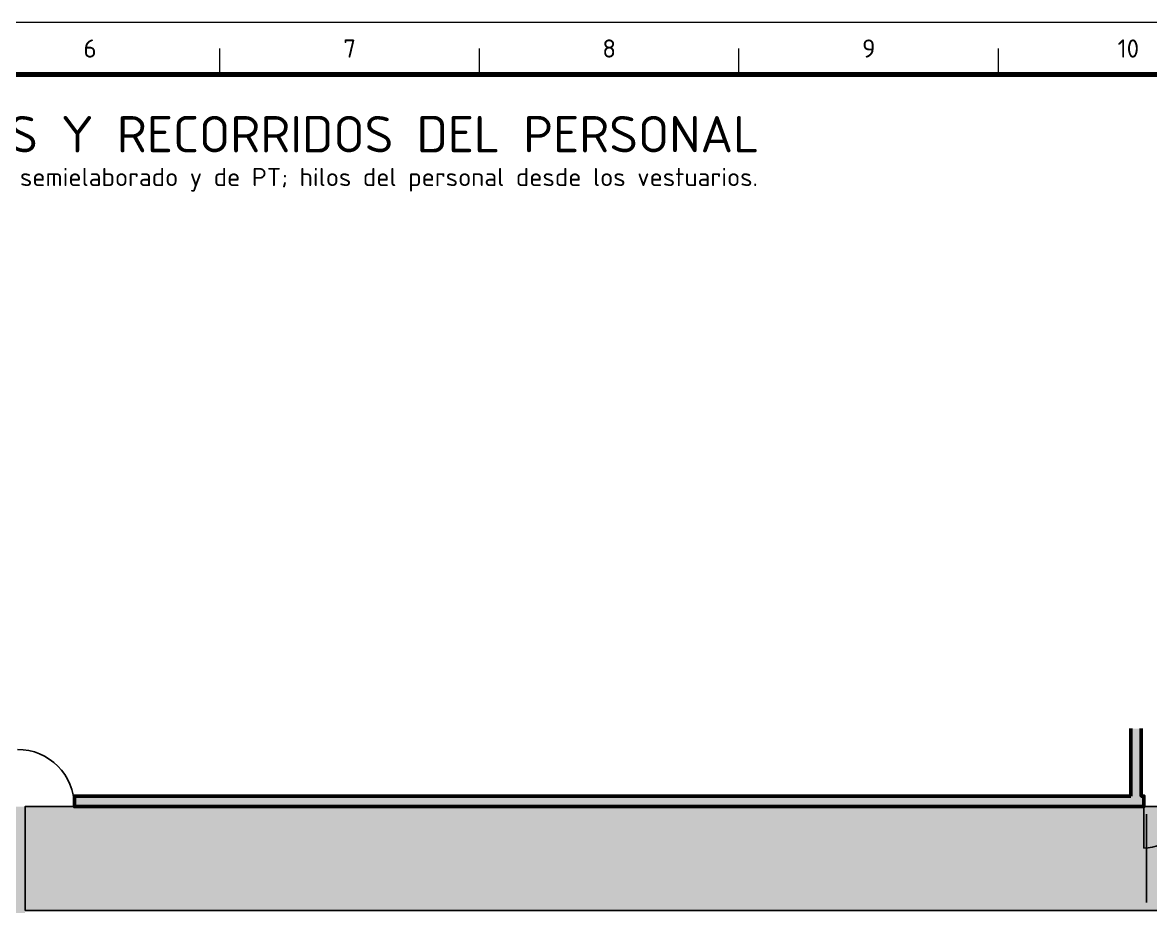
# Model space of a CAD drawing. Header units: millimetres. Extents: x 0 to 1189, y 0 to 841.
# Drawn here: x 256.5 to 473.8, y 670.8 to 841 of the extents above; entities that cross this region are included whole.
import ezdxf
from ezdxf.enums import TextEntityAlignment as Align

# ---------------------------------------------------------------- set-up
doc = ezdxf.new("R2010")
doc.units = ezdxf.units.MM
for name, color, linetype, lineweight in [('06-TEXTO', 7, 'CONTINUOUS', 25), ('07-RECUADRO', 7, 'CONTINUOUS', 70), ('08-FINA', 5, 'CONTINUOUS', 18), ('A-ABERTURA', 7, 'CONTINUOUS', 25), ('A-COLUMNA', 7, 'CONTINUOUS', 50), ('A-MURO', 7, 'CONTINUOUS', 50), ('A-RELLENO', 9, 'CONTINUOUS', 13), ('A-TEXTO', 7, 'CONTINUOUS', 18)]:
    doc.layers.add(name, color=color, linetype=linetype, lineweight=lineweight)
doc.layers.add('A-SENDA', color=2, linetype='CONTINUOUS', lineweight=25, true_color=0xd7a500)
doc.styles.add('ISO3098', font='isocpeur.ttf')

msp = doc.modelspace()

# ---------------------------------------------------------------- hatches: boundary and pattern name
at = {"layer": 'A-COLUMNA', "true_color": 0x000000}
h = msp.add_hatch(color=7, dxfattribs=at)
h.dxf.hatch_style = 1
h.paths.add_polyline_path([(267, 688), (271, 688), (271, 692), (267, 692)])
h = msp.add_hatch(color=7, dxfattribs=at)
h.dxf.hatch_style = 1
h.paths.add_polyline_path([(343, 688), (347, 688), (347, 692), (343, 692)])
h = msp.add_hatch(color=7, dxfattribs=at)
h.dxf.hatch_style = 1
h.paths.add_polyline_path([(419, 688), (423, 688), (423, 692), (419, 692)])
at = {"layer": 'A-MURO', "true_color": 0x464646}
h = msp.add_hatch(color=7, dxfattribs=at)
h.dxf.hatch_style = 1
h.paths.add_polyline_path([(470, 705), (472, 705), (472, 692), (472.5, 692), (472.5, 690), (266.5, 690), (266.5, 692), (470, 692)])
at = {"layer": 'A-RELLENO', "true_color": 0xe2e2e2}
h = msp.add_hatch(color=7, dxfattribs=at)
h.dxf.hatch_style = 1
h.paths.add_polyline_path([(207, 420), (257, 420), (257, 690), (207, 690)])
at = {"layer": 'A-RELLENO', "true_color": 0xfff4b4}
h = msp.add_hatch(color=7, dxfattribs=at)
h.dxf.hatch_style = 1
h.paths.add_polyline_path([(257, 670), (777, 670), (777, 690), (257, 690)])

# ---------------------------------------------------------------- linework, layer by layer
at = {"layer": '07-RECUADRO'}
msp.add_lwpolyline([(25, 10), (1179, 10), (1179, 831), (25, 831)], close=True, dxfattribs=at)
at = {"layer": '08-FINA'}
for p, q in [((294.5, 831), (294.5, 836)), ((344.5, 831), (344.5, 836)), ((394.5, 831), (394.5, 836)), ((444.5, 831), (444.5, 836))]:
    msp.add_line(p, q, dxfattribs=at)
msp.add_lwpolyline([(0, 0), (1189, 0), (1189, 841), (0, 841)], close=True, dxfattribs=at)
at = {"layer": 'A-ABERTURA'}
msp.add_line((472.5, 690), (472.5, 682), dxfattribs=at)
for centre, radius, start, end in [((255.5, 690), 11, 0, 90), ((472.5, 690), 8, -90, 0)]:
    msp.add_arc(centre, radius, start, end, dxfattribs=at)
at = {"layer": 'A-MURO'}
for points in [[(472, 705), (472, 692), (472.5, 692), (472.5, 690), (266.5, 690), (266.5, 692), (470, 692)], [(470, 692), (470, 705)]]:
    msp.add_lwpolyline(points, dxfattribs=at)
at = {"layer": 'A-SENDA'}
msp.add_line((473, 671.5), (473, 688.5), dxfattribs=at)
msp.add_lwpolyline([(257, 670), (777, 670), (777, 690), (257, 690)], close=True, dxfattribs=at)

# ---------------------------------------------------------------- texts
at = {"layer": '06-TEXTO', "style": 'ISO3098'}
for s, p in [('6', (269.5, 836)), ('7', (319.5, 836)), ('8', (369.5, 836)), ('9', (419.5, 836)), ('10', (469.5, 836))]:
    msp.add_text(s, height=3.5, dxfattribs=at).set_placement(p, align=Align.MIDDLE_CENTER)
at = {"layer": 'A-TEXTO', "style": 'ISO3098'}
for s, height, p in [('FL_PI10_03 - CIRCULACIÓN, FLUJOS DE MATERIALES Y RECORRIDOS DEL PERSONAL', 7, (33, 823)), ('Carriles del autoelevador, sendas peatonales y pasillos de operarios con su ancho; flujo de MP, de semielaborado y de PT; hilos del personal desde los vestuarios.', 3.5, (33, 813))]:
    msp.add_text(s, height=height, dxfattribs=at).set_placement(p, align=Align.TOP_LEFT)

doc.saveas('drawing.dxf')
